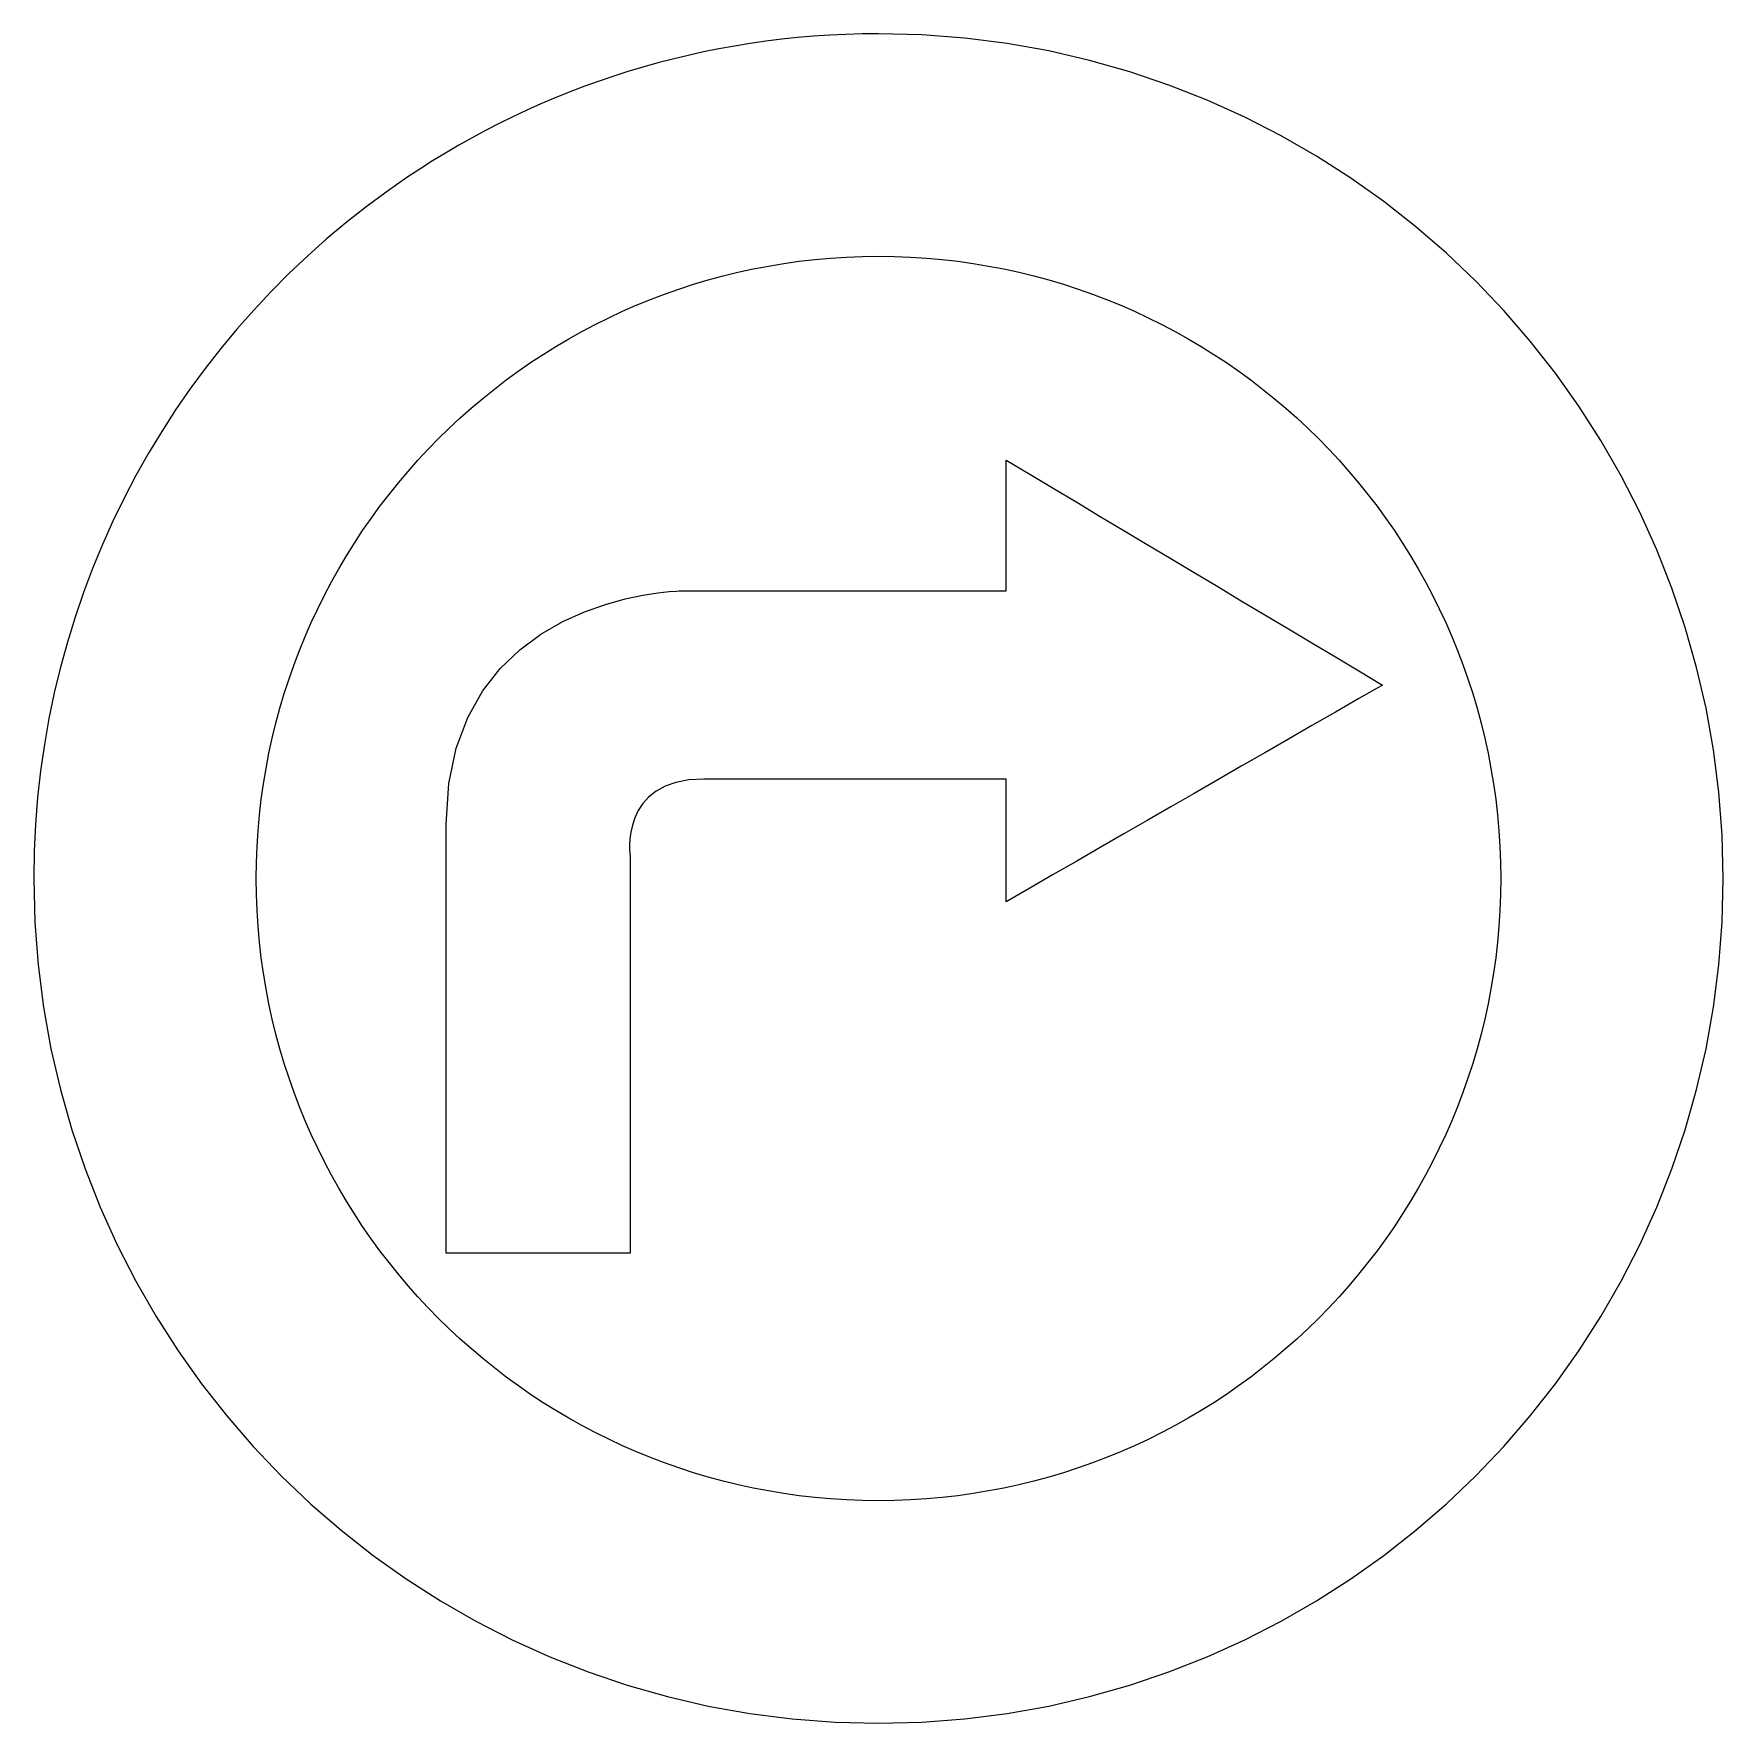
# Model space of a CAD drawing. Extents: x 0 to 23.3, y 4.9 to 28.2.
import ezdxf

# ---------------------------------------------------------------- set-up
doc = ezdxf.new("R2010")
doc.units = 0
doc.layers.get('0').update_dxf_attribs({"linetype": 'CONTINUOUS'})

msp = doc.modelspace()

# ---------------------------------------------------------------- linework, layer by layer
at = {"color": 7}
for p, q in [((10.747679, 28.188404), (10.526967, 28.169541)), ((10.969543, 28.203142), (10.747679, 28.188404)), ((11.192522, 28.213717), (10.969543, 28.203142)), ((11.416576, 28.220089), (11.192522, 28.213717)), ((11.641667, 28.222222), (11.416576, 28.220089)), ((12.240677, 28.207071), (11.641667, 28.222222)), ((12.831832, 28.162106), (12.240677, 28.207071)), ((9.229043, 27.971887), (9.017471, 27.925223)), ((9.442035, 28.014694), (9.229043, 27.971887)), ((9.65641, 28.053607), (9.442035, 28.014694)), ((9.872129, 28.088586), (9.65641, 28.053607)), ((10.089154, 28.119594), (9.872129, 28.088586)), ((10.307446, 28.146592), (10.089154, 28.119594)), ((10.526967, 28.169541), (10.307446, 28.146592)), ((13.414399, 28.088058), (12.831832, 28.162106)), ((13.987646, 27.98566), (13.414399, 28.088058)), ((14.550842, 27.855644), (13.987646, 27.98566)), ((8.391664, 27.762475), (8.18616, 27.700769)), ((8.598744, 27.820479), (8.391664, 27.762475)), ((8.807359, 27.874741), (8.598744, 27.820479)), ((9.017471, 27.925223), (8.807359, 27.874741)), ((15.103255, 27.698742), (14.550842, 27.855644)), ((7.579475, 27.493814), (7.38065, 27.417679)), ((7.780026, 27.5664), (7.579475, 27.493814)), ((7.982267, 27.635398), (7.780026, 27.5664)), ((8.18616, 27.700769), (7.982267, 27.635398)), ((15.644152, 27.515685), (15.103255, 27.698742)), ((16.172802, 27.307205), (15.644152, 27.515685)), ((6.988339, 27.254912), (6.794928, 27.168358)), ((7.183592, 27.338032), (6.988339, 27.254912)), ((7.38065, 27.417679), (7.183592, 27.338032)), ((16.688473, 27.074035), (16.172802, 27.307205)), ((6.603398, 27.078407), (6.413788, 26.985098)), ((6.794928, 27.168358), (6.603398, 27.078407)), ((17.190433, 26.816906), (16.688473, 27.074035)), ((6.040479, 26.788561), (5.856857, 26.685408)), ((6.226135, 26.88847), (6.040479, 26.788561)), ((6.413788, 26.985098), (6.226135, 26.88847)), ((17.67795, 26.53655), (17.190433, 26.816906)), ((5.675308, 26.579051), (5.495871, 26.469528)), ((5.856857, 26.685408), (5.675308, 26.579051)), ((5.318583, 26.356877), (5.143483, 26.241137)), ((5.495871, 26.469528), (5.318583, 26.356877)), ((18.150293, 26.2337), (17.67795, 26.53655)), ((5.143483, 26.241137), (4.855744, 26.040849)), ((18.606729, 25.909087), (18.150293, 26.2337)), ((4.855744, 26.040849), (4.574407, 25.832212)), ((19.046526, 25.563443), (18.606729, 25.909087)), ((4.299651, 25.615406), (4.031655, 25.390611)), ((4.574407, 25.832212), (4.299651, 25.615406)), ((4.031655, 25.390611), (3.770598, 25.158004)), ((19.468953, 25.1975), (19.046526, 25.563443)), ((3.770598, 25.158004), (3.516659, 24.917766)), ((11.200413, 25.144154), (11.420349, 25.15251)), ((11.420349, 25.15251), (11.641667, 25.155304)), ((11.641667, 25.155304), (11.862984, 25.15251)), ((11.862984, 25.15251), (12.082921, 25.144154)), ((19.873277, 24.81199), (19.468953, 25.1975)), ((3.516659, 24.917766), (3.270019, 24.670076)), ((9.498707, 24.885319), (9.705174, 24.935708)), ((9.705174, 24.935708), (9.913559, 24.98108)), ((9.913559, 24.98108), (10.123797, 25.021366)), ((10.123797, 25.021366), (10.33582, 25.056498)), ((10.33582, 25.056498), (10.54956, 25.086411)), ((10.54956, 25.086411), (10.764951, 25.111035)), ((10.764951, 25.111035), (10.981924, 25.130305)), ((10.981924, 25.130305), (11.200413, 25.144154)), ((12.082921, 25.144154), (12.30141, 25.130308)), ((12.30141, 25.130308), (12.518383, 25.111041)), ((12.518383, 25.111041), (12.733773, 25.086417)), ((12.733773, 25.086417), (12.947513, 25.056506)), ((12.947513, 25.056506), (13.159536, 25.021375)), ((13.159536, 25.021375), (13.369774, 24.981092)), ((13.369774, 24.981092), (13.57816, 24.935724)), ((13.57816, 24.935724), (13.784626, 24.885337)), ((8.693385, 24.634928), (8.891499, 24.704716)), ((8.891499, 24.704716), (9.091803, 24.769755)), ((9.091803, 24.769755), (9.294228, 24.829979)), ((9.294228, 24.829979), (9.498707, 24.885319)), ((13.784626, 24.885337), (13.989105, 24.830001)), ((13.989105, 24.830001), (14.19153, 24.769781)), ((14.19153, 24.769781), (14.391834, 24.704745)), ((14.391834, 24.704745), (14.589948, 24.63496)), ((20.258768, 24.407645), (19.873277, 24.81199)), ((3.270019, 24.670076), (3.030855, 24.415113)), ((8.112848, 24.397746), (8.303992, 24.481375)), ((8.303992, 24.481375), (8.497527, 24.560459)), ((8.497527, 24.560459), (8.693385, 24.634928)), ((14.589948, 24.63496), (14.785807, 24.560495)), ((14.785807, 24.560495), (14.979341, 24.481416)), ((14.979341, 24.481416), (15.170485, 24.397791)), ((3.030855, 24.415113), (2.799347, 24.153056)), ((7.554436, 24.120251), (7.738003, 24.217117)), ((7.738003, 24.217117), (7.924163, 24.309637)), ((7.924163, 24.309637), (8.112848, 24.397746)), ((15.170485, 24.397791), (15.359171, 24.309686)), ((15.359171, 24.309686), (15.54533, 24.21717)), ((15.54533, 24.21717), (15.728897, 24.120309)), ((20.624692, 23.985197), (20.258768, 24.407645)), ((2.799347, 24.153056), (2.575675, 23.884084)), ((7.195351, 23.913758), (7.37353, 24.01911)), ((7.37353, 24.01911), (7.554436, 24.120251)), ((15.728897, 24.120309), (15.909803, 24.019172)), ((15.909803, 24.019172), (16.087982, 23.913825)), ((20.970319, 23.545378), (20.624692, 23.985197)), ((2.575675, 23.884084), (2.360018, 23.608377)), ((6.847446, 23.690696), (7.019968, 23.804264)), ((7.019968, 23.804264), (7.195351, 23.913758)), ((16.087982, 23.913825), (16.263366, 23.804335)), ((16.263366, 23.804335), (16.435887, 23.690771)), ((2.360018, 23.608377), (2.152554, 23.326113)), ((6.511261, 23.451603), (6.677855, 23.57312)), ((6.677855, 23.57312), (6.847446, 23.690696)), ((16.435887, 23.690771), (16.605478, 23.573199)), ((16.605478, 23.573199), (16.772073, 23.451687)), ((21.294916, 23.08892), (20.970319, 23.545378)), ((2.152554, 23.326113), (1.953464, 23.037473)), ((6.187332, 23.19702), (6.347731, 23.326214)), ((6.347731, 23.326214), (6.511261, 23.451603)), ((16.772073, 23.451687), (16.935603, 23.326302)), ((16.935603, 23.326302), (17.096001, 23.197112)), ((5.876201, 22.927484), (6.030133, 23.064087)), ((6.030133, 23.064087), (6.187332, 23.19702)), ((17.096001, 23.197112), (17.2532, 23.064183)), ((17.2532, 23.064183), (17.407133, 22.927584)), ((21.59775, 22.616554), (21.294916, 23.08892)), ((1.953464, 23.037473), (1.762925, 22.742634)), ((5.725602, 22.787278), (5.876201, 22.927484)), ((17.407133, 22.927584), (17.557731, 22.787381)), ((1.762925, 22.742634), (1.581119, 22.441777)), ((5.434673, 22.496325), (5.578404, 22.643536)), ((5.578404, 22.643536), (5.725602, 22.787278)), ((17.557731, 22.787381), (17.704929, 22.643642)), ((17.704929, 22.643642), (17.848658, 22.496435)), ((21.878092, 22.129013), (21.59775, 22.616554)), ((1.581119, 22.441777), (1.408223, 22.13508)), ((5.29448, 22.345713), (5.434673, 22.496325)), ((17.848658, 22.496435), (17.988851, 22.345826)), ((1.408223, 22.13508), (1.244417, 21.822723)), ((5.02497, 22.034555), (5.15789, 22.191767)), ((5.15789, 22.191767), (5.29448, 22.345713)), ((13.402733, 22.233379), (13.402733, 22.346073)), ((13.402733, 22.346073), (13.726671, 22.152398)), ((13.402733, 22.120684), (13.402733, 22.233379)), ((13.402733, 22.007989), (13.402733, 22.120684)), ((13.726671, 22.152398), (14.05061, 21.958723)), ((17.988851, 22.345826), (18.125441, 22.191883)), ((18.125441, 22.191883), (18.25836, 22.034673)), ((22.135207, 21.627029), (21.878092, 22.129013)), ((4.895789, 21.874144), (5.02497, 22.034555)), ((13.402733, 21.895294), (13.402733, 22.007989)), ((13.402733, 21.782599), (13.402733, 21.895294)), ((14.05061, 21.958723), (14.374548, 21.765048)), ((18.25836, 22.034673), (18.387542, 21.874264)), ((1.244417, 21.822723), (1.08988, 21.504885)), ((4.648909, 21.543994), (4.770413, 21.710601)), ((4.770413, 21.710601), (4.895789, 21.874144)), ((13.402733, 21.669904), (13.402733, 21.782599)), ((13.402733, 21.557209), (13.402733, 21.669904)), ((14.374548, 21.765048), (14.698486, 21.571373)), ((18.387542, 21.874264), (18.512918, 21.710723)), ((18.512918, 21.710723), (18.634422, 21.544118)), ((1.08988, 21.504885), (0.944792, 21.181745)), ((4.531345, 21.37439), (4.648909, 21.543994)), ((13.402733, 21.444514), (13.402733, 21.557209)), ((13.402733, 21.331819), (13.402733, 21.444514)), ((14.698486, 21.571373), (15.022424, 21.377698)), ((18.634422, 21.544118), (18.751985, 21.374515)), ((22.368365, 21.111333), (22.135207, 21.627029)), ((4.308307, 21.026461), (4.417789, 21.201856)), ((4.417789, 21.201856), (4.531345, 21.37439)), ((13.402733, 21.219125), (13.402733, 21.331819)), ((13.402733, 21.10643), (13.402733, 21.219125)), ((15.022424, 21.377698), (15.346362, 21.184023)), ((18.751985, 21.374515), (18.865542, 21.201982)), ((18.865542, 21.201982), (18.975023, 21.026587)), ((0.944792, 21.181745), (0.809331, 20.853482)), ((4.202968, 20.84827), (4.308307, 21.026461)), ((13.402733, 20.993735), (13.402733, 21.10643)), ((13.402733, 20.88104), (13.402733, 20.993735)), ((15.346362, 21.184023), (15.670301, 20.990348)), ((15.670301, 20.990348), (15.994239, 20.796673)), ((18.975023, 21.026587), (19.080363, 20.848396)), ((22.576834, 20.582658), (22.368365, 21.111333)), ((0.809331, 20.853482), (0.683677, 20.520276)), ((4.101837, 20.667352), (4.202968, 20.84827)), ((13.402733, 20.768345), (13.402733, 20.88104)), ((13.402733, 20.655651), (13.402733, 20.768345)), ((15.994239, 20.796673), (16.318177, 20.602998)), ((19.080363, 20.848396), (19.181494, 20.667478)), ((0.683677, 20.520276), (0.56801, 20.182306)), ((4.004983, 20.483774), (4.101837, 20.667352)), ((8.393297, 20.484878), (8.598714, 20.516972)), ((8.598714, 20.516972), (8.757089, 20.534377)), ((8.757089, 20.534377), (8.859013, 20.541551)), ((8.859013, 20.541551), (8.895079, 20.542962)), ((8.895079, 20.542962), (8.89508, 20.542956)), ((8.89508, 20.542956), (9.176808, 20.542956)), ((9.176808, 20.542956), (9.458537, 20.542956)), ((9.458537, 20.542956), (9.740265, 20.542956)), ((9.740265, 20.542956), (10.021993, 20.542956)), ((10.021993, 20.542956), (10.303722, 20.542956)), ((10.303722, 20.542956), (10.58545, 20.542956)), ((10.58545, 20.542956), (10.867178, 20.542956)), ((10.867178, 20.542956), (11.148907, 20.542956)), ((11.148907, 20.542956), (11.430635, 20.542956)), ((11.430635, 20.542956), (11.712363, 20.542956)), ((11.712363, 20.542956), (11.994092, 20.542956)), ((11.994092, 20.542956), (12.27582, 20.542956)), ((12.27582, 20.542956), (12.557548, 20.542956)), ((12.557548, 20.542956), (12.839277, 20.542956)), ((12.839277, 20.542956), (13.121005, 20.542956)), ((13.121005, 20.542956), (13.402733, 20.542956)), ((13.402733, 20.542956), (13.402733, 20.655651)), ((16.318177, 20.602998), (16.642115, 20.409323)), ((19.181494, 20.667478), (19.278347, 20.483899)), ((22.759881, 20.041736), (22.576834, 20.582658)), ((3.824376, 20.108908), (3.912474, 20.297604)), ((3.912474, 20.297604), (4.004983, 20.483774)), ((7.588877, 20.25589), (7.87897, 20.358794)), ((7.87897, 20.358794), (8.150246, 20.433638)), ((8.150246, 20.433638), (8.393297, 20.484878)), ((16.642115, 20.409323), (16.966053, 20.215648)), ((19.278347, 20.483899), (19.370857, 20.297728)), ((19.370857, 20.297728), (19.458955, 20.10903)), ((0.56801, 20.182306), (0.462507, 19.839751)), ((3.740756, 19.917754), (3.824376, 20.108908)), ((6.989874, 19.948069), (7.289376, 20.120467)), ((7.289376, 20.120467), (7.588877, 20.25589)), ((16.966053, 20.215648), (17.289992, 20.021973)), ((19.458955, 20.10903), (19.542575, 19.917874)), ((22.916775, 19.489298), (22.759881, 20.041736)), ((0.462507, 19.839751), (0.36735, 19.492789)), ((3.661683, 19.72421), (3.740756, 19.917754)), ((6.699781, 19.734238), (6.989874, 19.948069)), ((17.289992, 20.021973), (17.61393, 19.828298)), ((17.61393, 19.828298), (17.937868, 19.634623)), ((19.542575, 19.917874), (19.621648, 19.724327)), ((3.587223, 19.528342), (3.661683, 19.72421)), ((6.428505, 19.474517), (6.699781, 19.734238)), ((17.937868, 19.634623), (18.261806, 19.440948)), ((19.621648, 19.724327), (19.696108, 19.528456)), ((0.36735, 19.492789), (0.282716, 19.141601)), ((3.452412, 19.129907), (3.517443, 19.330219)), ((3.517443, 19.330219), (3.587223, 19.528342)), ((6.185455, 19.164448), (6.428505, 19.474517)), ((18.261806, 19.440948), (18.585744, 19.247273)), ((19.696108, 19.528456), (19.765887, 19.330329)), ((19.765887, 19.330329), (19.830919, 19.130013)), ((23.046785, 18.926076), (22.916775, 19.489298)), ((0.282716, 19.141601), (0.208785, 18.786366)), ((3.392197, 18.927474), (3.452412, 19.129907)), ((5.980037, 18.799574), (6.185455, 19.164448)), ((18.585744, 19.247273), (18.261806, 19.060636)), ((19.830919, 19.130013), (19.891134, 18.927575)), ((3.336863, 18.722987), (3.392197, 18.927474)), ((17.937868, 18.873999), (17.61393, 18.687362)), ((18.261806, 19.060636), (17.937868, 18.873999)), ((19.891134, 18.927575), (19.946467, 18.723082)), ((23.149177, 18.352802), (23.046785, 18.926076)), ((0.208785, 18.786366), (0.145736, 18.427262)), ((3.286481, 18.516514), (3.336863, 18.722987)), ((5.821662, 18.375438), (5.980037, 18.799574)), ((17.61393, 18.687362), (17.289992, 18.500725)), ((19.946467, 18.723082), (19.99685, 18.516603)), ((0.145736, 18.427262), (0.093749, 18.064469)), ((3.241116, 18.308123), (3.286481, 18.516514)), ((17.289992, 18.500725), (16.966053, 18.314088)), ((19.99685, 18.516603), (20.042215, 18.308205)), ((3.200835, 18.097879), (3.241116, 18.308123)), ((5.719738, 17.887581), (5.821662, 18.375438)), ((16.966053, 18.314088), (16.642115, 18.127451)), ((20.042215, 18.308205), (20.082495, 18.097954)), ((23.223221, 17.770209), (23.149177, 18.352802)), ((0.093749, 18.064469), (0.053003, 17.698166)), ((3.165707, 17.885852), (3.200835, 18.097879)), ((9.027062, 17.939286), (8.850128, 17.905311)), ((9.233464, 17.951309), (9.027062, 17.939286)), ((9.494044, 17.951309), (9.233464, 17.951309)), ((9.754623, 17.951309), (9.494044, 17.951309)), ((10.015202, 17.951309), (9.754623, 17.951309)), ((10.275782, 17.951309), (10.015202, 17.951309)), ((10.536361, 17.951309), (10.275782, 17.951309)), ((10.79694, 17.951309), (10.536361, 17.951309)), ((11.057519, 17.951309), (10.79694, 17.951309)), ((11.318099, 17.951309), (11.057519, 17.951309)), ((11.578678, 17.951309), (11.318099, 17.951309)), ((11.839257, 17.951309), (11.578678, 17.951309)), ((12.099837, 17.951309), (11.839257, 17.951309)), ((12.360416, 17.951309), (12.099837, 17.951309)), ((12.620996, 17.951309), (12.360416, 17.951309)), ((12.881575, 17.951309), (12.620996, 17.951309)), ((13.142154, 17.951309), (12.881575, 17.951309)), ((13.402733, 17.951309), (13.142154, 17.951309)), ((13.402733, 17.845669), (13.402733, 17.951309)), ((16.318177, 17.940814), (15.994239, 17.754177)), ((16.642115, 18.127451), (16.318177, 17.940814)), ((20.082495, 18.097954), (20.117624, 17.885918)), ((0.053003, 17.698166), (0.023676, 17.328533)), ((3.135799, 17.672107), (3.165707, 17.885852)), ((5.683672, 17.331547), (5.719738, 17.887581)), ((8.473849, 17.70303), (8.392501, 17.612605)), ((8.57575, 17.784047), (8.473849, 17.70303)), ((8.700433, 17.85252), (8.57575, 17.784047)), ((8.850128, 17.905311), (8.700433, 17.85252)), ((13.402733, 17.74003), (13.402733, 17.845669)), ((13.402733, 17.634391), (13.402733, 17.74003)), ((15.994239, 17.754177), (15.670301, 17.56754)), ((20.117624, 17.885918), (20.147532, 17.672164)), ((23.268184, 17.179028), (23.223221, 17.770209)), ((3.111178, 17.456714), (3.135799, 17.672107)), ((8.329478, 17.515907), (8.282552, 17.416074)), ((8.392501, 17.612605), (8.329478, 17.515907)), ((13.402733, 17.528752), (13.402733, 17.634391)), ((13.402733, 17.423113), (13.402733, 17.528752)), ((15.670301, 17.56754), (15.346362, 17.380902)), ((20.147532, 17.672164), (20.172153, 17.456761)), ((0.023676, 17.328533), (0.005949, 16.955748)), ((3.078065, 17.021247), (3.09191, 17.239737)), ((3.09191, 17.239737), (3.111178, 17.456714)), ((5.683672, 16.961801), (5.683672, 17.331547)), ((8.249493, 17.31624), (8.228072, 17.219542)), ((8.282552, 17.416074), (8.249493, 17.31624)), ((13.402733, 17.317473), (13.402733, 17.423113)), ((13.402733, 17.211834), (13.402733, 17.317473)), ((15.346362, 17.380902), (15.022424, 17.194266)), ((20.172153, 17.456761), (20.19142, 17.239774)), ((20.19142, 17.239774), (20.205266, 17.021273)), ((3.069708, 16.801309), (3.078065, 17.021247)), ((8.216061, 17.129117), (8.211232, 17.0481)), ((8.211232, 17.0481), (8.211356, 16.979628)), ((8.228072, 17.219542), (8.216061, 17.129117)), ((13.402733, 17.106194), (13.402733, 17.211834)), ((13.402733, 17.000555), (13.402733, 17.106194)), ((13.402733, 16.894916), (13.402733, 17.000555)), ((14.698486, 17.007628), (14.374548, 16.820991)), ((15.022424, 17.194266), (14.698486, 17.007628)), ((20.205266, 17.021273), (20.213623, 16.801323)), ((23.283333, 16.579991), (23.268184, 17.179028)), ((0.005949, 16.955748), (0, 16.579991)), ((3.066914, 16.579991), (3.069708, 16.801309)), ((5.683672, 16.592054), (5.683672, 16.961801)), ((8.211356, 16.979628), (8.214204, 16.926836)), ((8.214204, 16.926836), (8.217548, 16.892861)), ((8.217548, 16.892861), (8.219157, 16.880838)), ((8.219157, 16.880838), (8.219157, 16.539261)), ((13.402733, 16.789277), (13.402733, 16.894916)), ((13.402733, 16.683637), (13.402733, 16.789277)), ((14.374548, 16.820991), (14.05061, 16.634354)), ((20.213623, 16.801323), (20.216417, 16.579992)), ((0, 16.579991), (0.015149, 15.980933)), ((3.069708, 16.358674), (3.066914, 16.579991)), ((5.683672, 16.222308), (5.683672, 16.592054)), ((8.219157, 16.539261), (8.219157, 16.197684)), ((13.402733, 16.577998), (13.402733, 16.683637)), ((13.402733, 16.472359), (13.402733, 16.577998)), ((14.05061, 16.634354), (13.726671, 16.447717)), ((20.216417, 16.579992), (20.213623, 16.358662)), ((23.268183, 15.981031), (23.283333, 16.579991)), ((3.078067, 16.138739), (3.069708, 16.358674)), ((13.402733, 16.366719), (13.402733, 16.472359)), ((13.726671, 16.447717), (13.402733, 16.26108)), ((13.402733, 16.26108), (13.402733, 16.366719)), ((20.213623, 16.358662), (20.205263, 16.138715)), ((3.091916, 15.920252), (3.078067, 16.138739)), ((5.683672, 15.852562), (5.683672, 16.222308)), ((8.219157, 16.197684), (8.219157, 15.856107)), ((20.205263, 16.138715), (20.191415, 15.920217)), ((0.015149, 15.980933), (0.060107, 15.389739)), ((3.111189, 15.703281), (3.091916, 15.920252)), ((5.683672, 15.482815), (5.683672, 15.852562)), ((8.219157, 15.856107), (8.219157, 15.51453)), ((20.191415, 15.920217), (20.172142, 15.703236)), ((23.22322, 15.389925), (23.268183, 15.981031)), ((3.135816, 15.487894), (3.111189, 15.703281)), ((20.172142, 15.703236), (20.147515, 15.487839)), ((0.060107, 15.389739), (0.134143, 14.807143)), ((3.16573, 15.274158), (3.135816, 15.487894)), ((5.683672, 15.113069), (5.683672, 15.482815)), ((8.219157, 15.51453), (8.219157, 15.172953)), ((20.147515, 15.487839), (20.117601, 15.274094)), ((23.149177, 14.807403), (23.22322, 15.389925)), ((3.200865, 15.06214), (3.16573, 15.274158)), ((8.219157, 15.172953), (8.219157, 14.831376)), ((20.117601, 15.274094), (20.082466, 15.062068)), ((3.241153, 14.851908), (3.200865, 15.06214)), ((5.683672, 14.743322), (5.683672, 15.113069)), ((20.082466, 15.062068), (20.042178, 14.851828)), ((0.134143, 14.807143), (0.236526, 14.233874)), ((3.286527, 14.643528), (3.241153, 14.851908)), ((5.683672, 14.373576), (5.683672, 14.743322)), ((8.219157, 14.831376), (8.219157, 14.489799)), ((20.042178, 14.851828), (19.996804, 14.643441)), ((23.046784, 14.234198), (23.149177, 14.807403)), ((3.336919, 14.437069), (3.286527, 14.643528)), ((3.392261, 14.232597), (3.336919, 14.437069)), ((8.219157, 14.489799), (8.219157, 14.148222)), ((19.946412, 14.436976), (19.89107, 14.232498)), ((19.996804, 14.643441), (19.946412, 14.436976)), ((0.236526, 14.233874), (0.366523, 13.670664)), ((3.452487, 14.03018), (3.392261, 14.232597)), ((5.683672, 14.00383), (5.683672, 14.373576)), ((19.89107, 14.232498), (19.830844, 14.030076)), ((22.916775, 13.671041), (23.046784, 14.234198)), ((3.517529, 13.829885), (3.452487, 14.03018)), ((5.683672, 13.634083), (5.683672, 14.00383)), ((8.219157, 14.148222), (8.219157, 13.806645)), ((19.830844, 14.030076), (19.765801, 13.829776)), ((3.58732, 13.631779), (3.517529, 13.829885)), ((8.219157, 13.806645), (8.219157, 13.465067)), ((19.765801, 13.829776), (19.696011, 13.631666)), ((0.366523, 13.670664), (0.523404, 13.118246)), ((3.661792, 13.43593), (3.58732, 13.631779)), ((5.683672, 13.264337), (5.683672, 13.634083)), ((19.696011, 13.631666), (19.621539, 13.435814)), ((22.759881, 13.118665), (22.916775, 13.671041)), ((3.740878, 13.242405), (3.661792, 13.43593)), ((8.219157, 13.465067), (8.219157, 13.123491)), ((19.621539, 13.435814), (19.542453, 13.242286)), ((0.523404, 13.118246), (0.706437, 12.577349)), ((3.82451, 13.051271), (3.740878, 13.242405)), ((3.912621, 12.862596), (3.82451, 13.051271)), ((5.683672, 12.894591), (5.683672, 13.264337)), ((8.219157, 13.123491), (8.219157, 12.781913)), ((19.458821, 13.05115), (19.37071, 12.862474)), ((19.542453, 13.242286), (19.458821, 13.05115)), ((22.576833, 12.577801), (22.759881, 13.118665)), ((4.005143, 12.676447), (3.912621, 12.862596)), ((5.683672, 12.524844), (5.683672, 12.894591)), ((19.37071, 12.862474), (19.278187, 12.676324)), ((0.706437, 12.577349), (0.914889, 12.048706)), ((4.10201, 12.492892), (4.005143, 12.676447)), ((8.219157, 12.781913), (8.219157, 12.440336)), ((19.278187, 12.676324), (19.181321, 12.492768)), ((22.368364, 12.049182), (22.576833, 12.577801)), ((4.203154, 12.311997), (4.10201, 12.492892)), ((5.683672, 12.155098), (5.683672, 12.524844)), ((8.219157, 12.440336), (8.219157, 12.098759)), ((19.181321, 12.492768), (19.080177, 12.311872)), ((4.308507, 12.13383), (4.203154, 12.311997)), ((4.418002, 11.958458), (4.308507, 12.13383)), ((5.683672, 11.785351), (5.683672, 12.155098)), ((18.974824, 12.133706), (18.865329, 11.958334)), ((19.080177, 12.311872), (18.974824, 12.133706)), ((0.914889, 12.048706), (1.148031, 11.533048)), ((4.531571, 11.785949), (4.418002, 11.958458)), ((8.219157, 12.098759), (8.219157, 11.757182)), ((18.865329, 11.958334), (18.75176, 11.785826)), ((22.135206, 11.533539), (22.368364, 12.049182)), ((4.649148, 11.616371), (4.531571, 11.785949)), ((5.683672, 11.415605), (5.683672, 11.785351)), ((8.219157, 11.757182), (8.219157, 11.415605)), ((18.75176, 11.785826), (18.634183, 11.616249)), ((1.148031, 11.533048), (1.405129, 11.031106)), ((4.770664, 11.449789), (4.649148, 11.616371)), ((4.896053, 11.286272), (4.770664, 11.449789)), ((5.84214, 11.415605), (5.683672, 11.415605)), ((6.000608, 11.415605), (5.84214, 11.415605)), ((6.159076, 11.415605), (6.000608, 11.415605)), ((6.317543, 11.415605), (6.159076, 11.415605)), ((6.476011, 11.415605), (6.317543, 11.415605)), ((6.634479, 11.415605), (6.476011, 11.415605)), ((6.792947, 11.415605), (6.634479, 11.415605)), ((6.951414, 11.415605), (6.792947, 11.415605)), ((7.109882, 11.415605), (6.951414, 11.415605)), ((7.26835, 11.415605), (7.109882, 11.415605)), ((7.426818, 11.415605), (7.26835, 11.415605)), ((7.585286, 11.415605), (7.426818, 11.415605)), ((7.743753, 11.415605), (7.585286, 11.415605)), ((7.902221, 11.415605), (7.743753, 11.415605)), ((8.060689, 11.415605), (7.902221, 11.415605)), ((8.219157, 11.415605), (8.060689, 11.415605)), ((18.512667, 11.449668), (18.387278, 11.286153)), ((18.634183, 11.616249), (18.512667, 11.449668)), ((21.878091, 11.031605), (22.135206, 11.533539)), ((5.025246, 11.125886), (4.896053, 11.286272)), ((18.387278, 11.286153), (18.258084, 11.12577)), ((1.405129, 11.031106), (1.685452, 10.543611)), ((5.158178, 10.9687), (5.025246, 11.125886)), ((5.294779, 10.814781), (5.158178, 10.9687)), ((18.125153, 10.968586), (17.988552, 10.81467)), ((18.258084, 11.12577), (18.125153, 10.968586)), ((21.59775, 10.544112), (21.878091, 11.031605)), ((5.434983, 10.664195), (5.294779, 10.814781)), ((17.988552, 10.81467), (17.848348, 10.664087)), ((1.685452, 10.543611), (1.988269, 10.071296)), ((5.578722, 10.517011), (5.434983, 10.664195)), ((5.725929, 10.373295), (5.578722, 10.517011)), ((17.704609, 10.516906), (17.557402, 10.373194)), ((17.848348, 10.664087), (17.704609, 10.516906)), ((21.294915, 10.071791), (21.59775, 10.544112)), ((5.876537, 10.233115), (5.725929, 10.373295)), ((17.557402, 10.373194), (17.406794, 10.233017)), ((1.988269, 10.071296), (2.312849, 9.614891)), ((6.030478, 10.096538), (5.876537, 10.233115)), ((6.187684, 9.963632), (6.030478, 10.096538)), ((17.252853, 10.096444), (17.095647, 9.963542)), ((17.406794, 10.233017), (17.252853, 10.096444)), ((20.970319, 9.615375), (21.294915, 10.071791)), ((6.348089, 9.834464), (6.187684, 9.963632)), ((6.511624, 9.7091), (6.348089, 9.834464)), ((16.935242, 9.834377), (16.771706, 9.709018)), ((17.095647, 9.963542), (16.935242, 9.834377)), ((2.312849, 9.614891), (2.658459, 9.175127)), ((6.678223, 9.587609), (6.511624, 9.7091)), ((6.847819, 9.470058), (6.678223, 9.587609)), ((16.605107, 9.587531), (16.435512, 9.469985)), ((16.771706, 9.709018), (16.605107, 9.587531)), ((20.624692, 9.175595), (20.970319, 9.615375)), ((7.020342, 9.356514), (6.847819, 9.470058)), ((7.195727, 9.247044), (7.020342, 9.356514)), ((16.262988, 9.356445), (16.087603, 9.24698)), ((16.435512, 9.469985), (16.262988, 9.356445)), ((2.658459, 9.175127), (3.024368, 8.752737)), ((7.373906, 9.141717), (7.195727, 9.247044)), ((7.554811, 9.040598), (7.373906, 9.141717)), ((15.909425, 9.141656), (15.728519, 9.040542)), ((16.087603, 9.24698), (15.909425, 9.141656)), ((20.258768, 8.753184), (20.624692, 9.175595)), ((7.738376, 8.943755), (7.554811, 9.040598)), ((7.924532, 8.851257), (7.738376, 8.943755)), ((8.113212, 8.763163), (7.924532, 8.851257)), ((15.358799, 8.851209), (15.170119, 8.763126)), ((15.544955, 8.943704), (15.358799, 8.851209)), ((15.728519, 9.040542), (15.544955, 8.943704)), ((3.024368, 8.752737), (3.409844, 8.348451)), ((8.304349, 8.679553), (8.113212, 8.763163)), ((8.497876, 8.600489), (8.304349, 8.679553)), ((14.978982, 8.67952), (14.785455, 8.600461)), ((15.170119, 8.763126), (14.978982, 8.67952)), ((19.873278, 8.348874), (20.258768, 8.753184)), ((8.693724, 8.526039), (8.497876, 8.600489)), ((8.891827, 8.456268), (8.693724, 8.526039)), ((9.092117, 8.391245), (8.891827, 8.456268)), ((9.294527, 8.331037), (9.092117, 8.391245)), ((14.191213, 8.391228), (13.988803, 8.331024)), ((14.391504, 8.456247), (14.191213, 8.391228)), ((14.589607, 8.526014), (14.391504, 8.456247)), ((14.785455, 8.600461), (14.589607, 8.526014)), ((3.409844, 8.348451), (3.814157, 7.963001)), ((9.49899, 8.275712), (9.294527, 8.331037)), ((9.705437, 8.225336), (9.49899, 8.275712)), ((9.913802, 8.179977), (9.705437, 8.225336)), ((10.124018, 8.139702), (9.913802, 8.179977)), ((13.369528, 8.179972), (13.159313, 8.1397)), ((13.577893, 8.225329), (13.369528, 8.179972)), ((13.784341, 8.275701), (13.577893, 8.225329)), ((13.988803, 8.331024), (13.784341, 8.275701)), ((19.468953, 7.963396), (19.873278, 8.348874)), ((3.814157, 7.963001), (4.236573, 7.597118)), ((10.336016, 8.104579), (10.124018, 8.139702)), ((10.549729, 8.074674), (10.336016, 8.104579)), ((10.76509, 8.050056), (10.549729, 8.074674)), ((10.982032, 8.030791), (10.76509, 8.050056)), ((11.200487, 8.016948), (10.982032, 8.030791)), ((11.420388, 8.008592), (11.200487, 8.016948)), ((11.641667, 8.005798), (11.420388, 8.008592)), ((11.862943, 8.008597), (11.641664, 8.005803)), ((11.641664, 8.005803), (11.641667, 8.005798)), ((12.082844, 8.016953), (11.862943, 8.008597)), ((12.301299, 8.030796), (12.082844, 8.016953)), ((12.518241, 8.050061), (12.301299, 8.030796)), ((12.733602, 8.074676), (12.518241, 8.050061)), ((12.947315, 8.104579), (12.733602, 8.074676)), ((13.159313, 8.1397), (12.947315, 8.104579)), ((19.046526, 7.597482), (19.468953, 7.963396)), ((4.236573, 7.597118), (4.676362, 7.251534)), ((18.606729, 7.251865), (19.046526, 7.597482)), ((4.676362, 7.251534), (5.132793, 6.92698)), ((18.150293, 6.927277), (18.606729, 7.251865)), ((5.132793, 6.92698), (5.605133, 6.624187)), ((17.67795, 6.624449), (18.150293, 6.927277)), ((5.605133, 6.624187), (6.09265, 6.343887)), ((17.190433, 6.344113), (17.67795, 6.624449)), ((6.09265, 6.343887), (6.594614, 6.086811)), ((16.688473, 6.087003), (17.190433, 6.344113)), ((6.594614, 6.086811), (7.110293, 5.85369)), ((16.172802, 5.853848), (16.688473, 6.087003)), ((7.110293, 5.85369), (7.638955, 5.645256)), ((15.644152, 5.645383), (16.172802, 5.853848)), ((7.638955, 5.645256), (8.179869, 5.462241)), ((15.103255, 5.462337), (15.644152, 5.645383)), ((8.179869, 5.462241), (8.732303, 5.305375)), ((14.550842, 5.305444), (15.103255, 5.462337)), ((8.732303, 5.305375), (9.295525, 5.175391)), ((9.295525, 5.175391), (9.868804, 5.073018)), ((13.414399, 5.073045), (13.987646, 5.175436)), ((13.987646, 5.175436), (14.550842, 5.305444)), ((9.868804, 5.073018), (10.451409, 4.99899)), ((10.451409, 4.99899), (11.042607, 4.954036)), ((11.042607, 4.954036), (11.641667, 4.938889)), ((11.641667, 4.938889), (12.240677, 4.954039)), ((12.240677, 4.954039), (12.831832, 4.999001)), ((12.831832, 4.999001), (13.414399, 5.073045))]:
    msp.add_line(p, q, dxfattribs=at)

doc.saveas('drawing.dxf')
